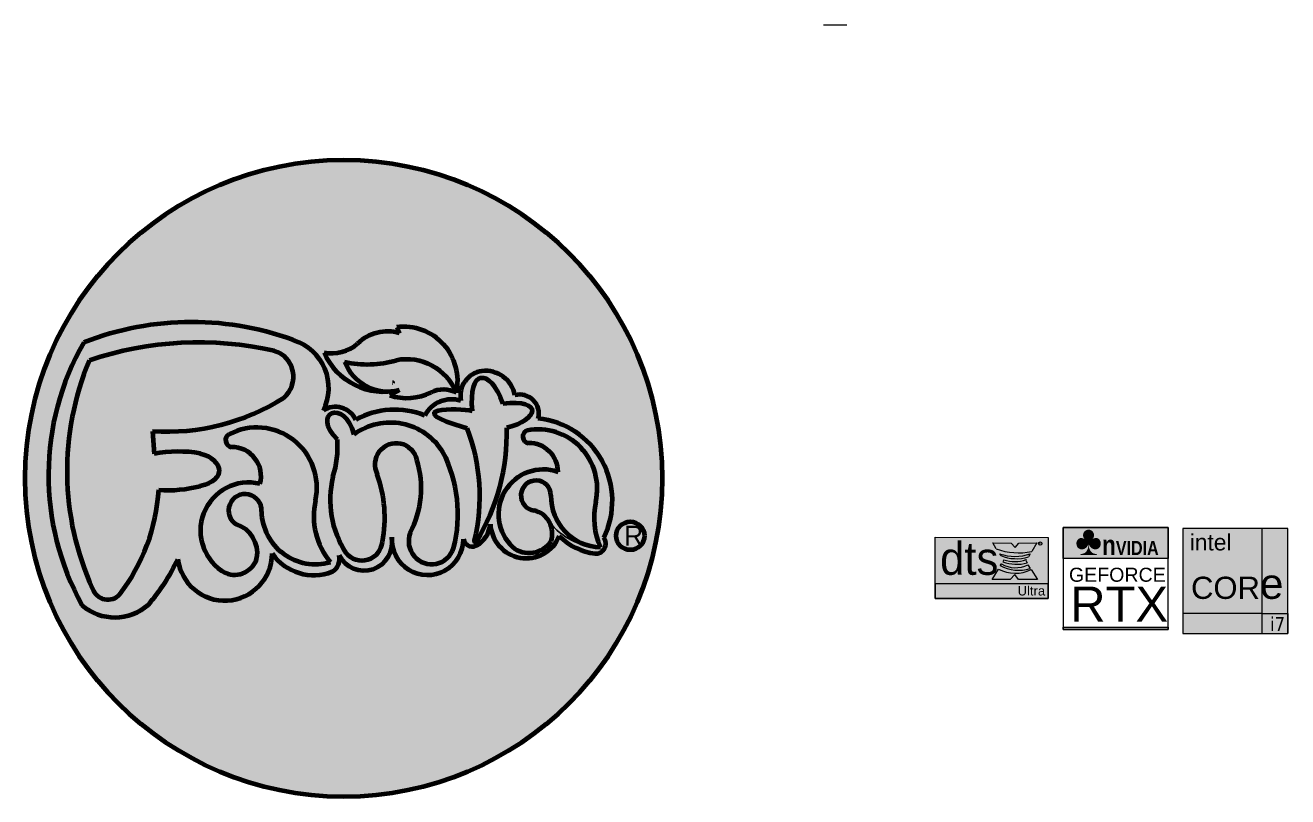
# Model space of a CAD drawing. Header units: millimetres. Extents: x -2117 to 13440, y -1591 to 7255.
# Drawn here: x 611 to 1692, y 522 to 1183 of the extents above; entities that cross this region are included whole.
import ezdxf

# ---------------------------------------------------------------- set-up
doc = ezdxf.new("R2010")
doc.units = ezdxf.units.MM
doc.header["$LTSCALE"] = 90
doc.header["$MEASUREMENT"] = 0
doc.styles.get("Standard").update_dxf_attribs({"font": 'arial.ttf'})

msp = doc.modelspace()

# ---------------------------------------------------------------- hatches: boundary and pattern name
at = {"linetype": 'ByBlock', "lineweight": 211, "true_color": 0xcf4d0c}
h = msp.add_hatch(color=32, dxfattribs=at)
h.paths.add_polyline_path([(611.1003021113141, 795.1026293805226, 1), (1156.565282883613, 795.1026293805226, 1)])
h.paths.add_polyline_path([(841.3294179185025, 913.2176795426594, -0.461663992875755), (866.4904390466174, 853.2720086785403, -0.4535848528283977), (894.1368658525428, 845.3317612594481, -0.2265492985688572), (953.2622879993968, 848.833929253134, -0.3672123950273776), (984.2773878046494, 861.4443060079795, -0.4315569056238587), (1002.274756491586, 886.9760963626561, -0.3975185808868874), (1030.580383777191, 866.1955343306118, -0.5772617491675675), (1050.537682461903, 846.4069406125418, -0.5219829849015362), (1106.627649376848, 744.325485310037, -0.6419574279028991), (1099.304493650996, 730.5847520991067, -0.1699002399115692), (1068.54263691723, 745.6266673983174, -0.8004946023970848), (1009.492062288159, 755.8563380944381, -0.2354767395698548), (998.4075113408178, 737.9710739856, -0.5412434035960837), (986.4064808338047, 743.0628243723125, -0.9250641325864696), (925.3444651291305, 738.3082844794545, -0.758491697718122), (879.972940393425, 729.3498886233374, -0.3372497706352491), (874.191822567357, 715.2091201407576, -0.3449178143636224), (822.4986236120504, 730.6548540814848, -0.938248184414765), (741.7801786084991, 725.9179579045908, -0.07231343389215923), (716.4421496215255, 686.8439735694408, -0.3749405769960255), (659.6715748567093, 686.4908233822532, -0.261422732091015), (661.1471592669479, 911.3931434840898, -0.1843020449855717)], flags=16)
edge = h.paths.add_edge_path(flags=0)
edge.add_arc((732.4298601564524, 1022.358979827152), 187.2578072831996, 266.1994995372773, 302.3554563921132, ccw=False)
edge.add_line((720.0179228389898, 835.5129731785239), (721.4811768857162, 816.1432969203299))
edge.add_arc((742.2776702767776, 698.9871720244554), 118.9876116996313, 80.9523037711104, 100.06577680110769, ccw=False)
edge.add_spline(control_points=[(760.9892596836153, 816.4943129132207), (781.010073368634, 811.0513227724464), (783.8475314733441, 793.5758820968003), (760.9306776360554, 788.3940426263048)], knot_values=[0, 0, 0, 0, 28.10033135132108, 28.10033135132108, 28.10033135132108, 28.10033135132108], degree=3, periodic=0)
edge.add_arc((732.922919989671, 899.8785460248481), 114.9488102870074, 266.2616135531125, 284.1023136582821, ccw=False)
edge.add_arc((561.7722248391174, 795.3408196778316), 163.9714059345988, 322.59880135960873, 356.44528941570803, ccw=False)
edge.add_arc((681.833919352561, 704.9970077216938), 13.76856882956192, 199.2249398530602, 317.78566114887553, ccw=False)
edge.add_arc((889.4653336850223, 801.3904961706623), 242.6207758051145, 157.0405323497709, 204.58150932812, ccw=False)
edge.add_arc((760.0726082133297, 616.6044658654248), 294.8172529391632, 77.4332573658657, 108.59449978811341, ccw=False)
edge.add_arc((817.4076760860062, 881.9547984392677), 23.4162688301739, -49.40553326253848, 73.09195407649412, ccw=False)
edge = h.paths.add_edge_path(flags=0)
edge.add_spline(control_points=[(878.5314441189093, 828.2438192290897), (855.5731835914203, 850.7324660929457), (884.2352803085023, 864.4438984119456), (892.64515062992, 832.7156005236338)], knot_values=[0, 0, 0, 0, 13.34091813923309, 13.34091813923309, 13.34091813923309, 13.34091813923309], degree=3, periodic=0)
edge.add_arc((923.7218386342984, 789.5727771748334), 53.17013958818761, 31.83517794795722, 125.76600367459929, ccw=False)
edge.add_arc((865.2335022031531, 764.5290251736841), 116.4642904770843, -14.492041432172186, 27.11939364840009, ccw=False)
edge.add_arc((959.1902184532274, 741.2432887968056), 19.69367446119787, 159.1028240899616, 342.6922998002201, ccw=False)
edge.add_arc((868.3023091316098, 786.5907575129364), 81.99629682803722, 332.1360627787771, 377.2381396873204)
edge.add_arc((928.8214850478381, 806.841536926627), 18.2486635953781, 12.81724927460487, 207.3290936276938)
edge.add_arc((808.6001602919766, 761.4395718783891), 110.4026808535745, -10.78620581855671, 19.59407137126999, ccw=False)
edge.add_arc((899.4925891413131, 742.364105137766), 17.63115717107319, 218.4353901347513, 354.839594112717, ccw=False)
edge.add_arc((954.876674466789, 776.5086305320448), 82.59744655003674, 166.1117586159012, 213.0983311402707, ccw=False)
edge.add_arc((786.6420967889314, 823.1092968158067), 92.03268698208078, 343.0864693190902, 363.1982038059289)
h.paths.add_polyline_path([(859.7027775255776, 776.0907071680779, 0.2329952529993299), (872.4186306509494, 723.3945284278924, -0.4927089975614742), (813.4598657615805, 766.7095315435522, 1.769283044308574), (792.1074962771543, 755.4056393831802, -0.3731273550070785), (809.5736335034265, 727.0188164751708, -0.451695142352159), (782.7326804272684, 714.0123096645534, -0.8798159094819611), (812.1418340904611, 790.3065495439262, 0.5023276679952158), (787.7892535334327, 821.8247832373963, -0.7319975798934445), (785.8408434943711, 832.873427636461, -0.6352944515395695)], flags=0)
edge = h.paths.add_edge_path(flags=0)
edge.add_spline(control_points=[(989.6325888048978, 837.9913043631907), (929.0513095956358, 855.8851447475329), (982.6416073299679, 855.0894987595868), (994.166090121058, 852.7147687797926)], knot_values=[0, 0, 0, 0, 14.95335465677298, 14.95335465677298, 14.95335465677298, 14.95335465677298], degree=3, periodic=0)
edge.add_spline(control_points=[(994.166090121058, 852.7147687797926), (990.6033356860189, 888.2399371439781), (1008.317276993088, 891.0066509851906), (1020.198090535641, 859.2112988293932)], knot_values=[0, 0, 0, 0, 51.32798995549471, 51.32798995549471, 51.32798995549471, 51.32798995549471], degree=3, periodic=0)
edge.add_spline(control_points=[(1020.198090535641, 859.2112988293932), (1055.348234131625, 863.3288189593111), (1050.571193430796, 845.0297761887739), (1023.572400834617, 838.3569822584609)], knot_values=[0, 0, 0, 0, 14.24202744656399, 14.24202744656399, 14.24202744656399, 14.24202744656399], degree=3, periodic=0)
edge.add_arc((844.2910531361695, 834.0070281746519), 179.3341120174935, -31.349718907623412, 1.3899110083183928, ccw=False)
edge.add_spline(control_points=[(997.4437641091044, 740.7065948704947), (996.6189981551161, 739.6848340685876), (995.5061098163296, 740.5498080406717), (995.8993456299395, 741.7910780442137)], knot_values=[0, 0, 0, 0, 1.887149223793901, 1.887149223793901, 1.887149223793901, 1.887149223793901], degree=3, periodic=0)
edge.add_arc((838.6263593750025, 779.8500979920001), 161.8124877904411, 346.3963242928711, 381.0579639326615)
h.paths.add_polyline_path([(1040.947899043039, 836.1555764813027, -0.5398306624773935), (1099.787037047924, 774.9431974159247, 0.1638824693630982), (1103.844528801771, 736.0066489653715, -0.4101511230340563), (1061.399340010894, 780.529899715299, 2.205750531571802), (1046.990625686795, 767.6136448672939, -0.4418412625336157), (1061.443705928687, 741.2378906726011, -0.4397441835139021), (1028.595561786091, 736.1772445726933, -0.8128278614802942), (1067.496031121101, 800.4821112436131, 0.4195132361806601), (1042.222923657071, 825.3028525599207, -0.8095694355620789)], flags=0)
at = {"linetype": 'ByBlock', "lineweight": 211, "true_color": 0xffffff}
h = msp.add_hatch(color=7, dxfattribs=at)
edge = h.paths.add_edge_path()
edge.add_arc((828.3062603146908, 872.4195723992494), 42.70868441606381, 333.2071350754549, 425.9871195070671)
edge.add_arc((753.568533673935, 676.0916879332431), 252.726583398167, 68.6234661925112, 111.4652541894165)
edge.add_arc((860.7254360006048, 797.5232362778407), 229.7789188672741, 150.3229983999174, 208.9251770222868)
edge.add_arc((687.7938790673053, 719.094973073778), 43.17528144583663, 229.2502922478986, 311.4625331675353)
edge.add_arc((594.671446640183, 793.4167520412079), 161.843432638775, 318.7659775658753, 335.3101980661465)
edge.add_arc((781.9277171591411, 730.7566010159832), 40.51081433058624, 187.0081112577454, 359.708897331467)
edge.add_arc((858.1479586524874, 755.8382007004882), 43.75676229980023, 215.3035993726007, 291.4245042478609)
edge.add_arc((867.7315940315519, 725.9734955892679), 12.6126237989651, 300.4906322560928, 390.4849122516327)
edge.add_arc((901.3441043009508, 740.0760524017992), 24.01281384532563, 198.7131202738813, 370.5571184461243)
edge.add_arc((955.6294998825297, 742.9620121576961), 30.71636614020723, 177.1755796202821, 364.0955736927525)
edge.add_arc((994.009288442333, 744.3322727696531), 7.78553875252924, 173.9281892800968, 297.4461921998725)
edge.add_arc((985.9537073165267, 757.925293657632), 23.57809022806198, 299.5939911730325, 363.884313318715)
edge.add_arc((1040.10433247393, 757.2619135160656), 30.71001352155714, 175.7785530184394, 337.5260315258614)
edge.add_arc((1105.3574961625, 781.9596095201421), 51.84068721621525, 224.6573378643152, 263.2272976252372)
edge.add_arc((1099.759590317989, 739.0276399438487), 8.562507839673556, 266.5470402684886, 397.3419827604)
edge.add_arc((1042.952067091972, 775.7177529449978), 70.98509487187751, 333.6595738653494, 443.9147450449254)
edge.add_arc((1034.78419129192, 850.4342192884503), 16.22758300240265, 345.2508035861434, 465.2355875319323)
edge.add_arc((1005.363195061679, 861.4932938744014), 25.57335181548303, 10.35828442519053, 97.07324518855809)
edge.add_arc((1005.251364047458, 865.6220103908882), 21.46596531376557, 98.13408368149653, 191.5058690732674)
edge.add_arc((976.1367576135334, 836.7670923246067), 25.86746541749281, 71.7983620207036, 152.4538056010513)
edge.add_arc((927.3052949394013, 785.081828623475), 68.7145799918887, 67.86013963507583, 118.919524926347)
edge.add_arc((876.7770466558667, 837.0950725868145), 19.11548753739575, 25.17891519255598, 122.772212157493)
edge = h.paths.add_edge_path(flags=16)
edge.add_spline(control_points=[(760.9286446992055, 816.3902374377485), (780.9494583842243, 810.9472472969742), (783.7869164889344, 793.4718066213281), (760.8700626516456, 788.2899671508326)], knot_values=[0, 0, 0, 0, 28.10033135132108, 28.10033135132108, 28.10033135132108, 28.10033135132108], degree=3, periodic=0)
edge.add_arc((732.8623050052614, 899.7744705493762), 114.9488102870077, 266.2616135531124, 284.10231365828236, ccw=False)
edge.add_arc((561.7116098547076, 795.2367442023593), 163.9714059345987, 323.4798691790603, 356.44528941570803, ccw=False)
edge.add_arc((681.7733043681516, 704.8929322462218), 13.76856882956191, 199.2249398530809, 328.2930093897963, ccw=False)
edge.add_arc((889.4047187006119, 801.2864206951919), 242.6207758051146, 157.0405323497714, 204.5815093281215, ccw=False)
edge.add_arc((760.0119932289196, 616.5003903899492), 294.8172529391666, 78.18147354992158, 108.59449978811341, ccw=False)
edge.add_arc((817.3470611015965, 881.8507229637954), 23.41626883017392, -68.22670502609662, 82.52277683929259, ccw=False)
edge.add_arc((732.3692451720428, 1022.25490435168), 187.2578072831996, 266.19949953727723, 300.012305319254, ccw=False)
edge.add_line((719.95730785458, 835.4088977030517), (721.4205619013064, 816.0392214448577))
edge.add_arc((742.2170552923678, 698.8830965489833), 118.9876116996311, 77.42847574531118, 100.06577680110769, ccw=False)
edge = h.paths.add_edge_path(flags=16)
edge.add_spline(control_points=[(878.4708291344996, 828.1397437536175), (855.5125686070105, 850.6283906174735), (884.1746653240925, 864.3398229364734), (892.5845356455102, 832.6115250481616)], knot_values=[0, 0, 0, 0, 13.34091813923309, 13.34091813923309, 13.34091813923309, 13.34091813923309], degree=3, periodic=0)
edge.add_arc((923.6612236498888, 789.4687016993616), 53.1701395881874, 31.835177947956822, 125.76600367459989, ccw=False)
edge.add_arc((865.1728872187433, 764.4249496982119), 116.4642904770843, -13.346799338326775, 27.11939364840009, ccw=False)
edge.add_arc((959.1296034688185, 741.1392133213359), 19.69367446119793, 147.8644345292276, 349.4688594292861, ccw=False)
edge.add_arc((868.2416941472001, 786.4866820374642), 81.99629682803729, 334.8311958404243, 379.7641530159788)
edge.add_arc((928.7608700634281, 806.7374614511556), 18.24866359537814, 24.18504342869571, 194.0493122028346)
edge.add_arc((808.539545307567, 761.3354964029168), 110.4026808535745, -10.78620581855688, 21.78433445925691, ccw=False)
edge.add_arc((899.4319741569035, 742.2600296622942), 17.63115717107314, 204.8726292547958, 354.8395941127144, ccw=False)
edge.add_arc((954.8160594823793, 776.4045550565728), 82.5974465500368, 162.9229755077624, 210.2096882492729, ccw=False)
edge.add_arc((786.5814818045217, 823.0052213403345), 92.03268698208072, 345.9482648045743, 363.1982038059293)
edge = h.paths.add_edge_path(flags=16)
edge.add_arc((919.4727154977215, 762.5417561742182), 61.3225875578641, 167.570371962964, 219.7977138665011)
edge.add_arc((859.5211949177274, 767.6011880691551), 46.1326913752339, 179.2197579497539, 286.15630337783875, ccw=False)
edge.add_arc((799.3169830704919, 767.3613341226906), 14.10253932439164, 3.528983789998393, 236.8076353506939)
edge.add_arc((784.1204496586771, 730.9581732464885), 25.7124852486389, -9.047637054121822, 73.09674350897973, ccw=False)
edge.add_arc((790.3625663048848, 732.2361850698821), 19.87605561971165, 225.5701576963702, 344.4706839606291, ccw=False)
edge.add_arc((802.2744558473495, 750.1673930951868), 41.21868889409608, 76.23617215579219, 231.2034885809699, ccw=False)
edge.add_arc((788.176956220872, 796.8999664456172), 24.82478979218, 344.348199410398, 447.7352480704996)
edge.add_arc((788.505994890189, 827.5539148903174), 5.884775975675582, 116.9384030432251, 276.3607630219542, ccw=False)
edge.add_arc((809.384592047534, 787.042987565701), 51.45936646632066, -12.687434437139984, 117.2283220850467, ccw=False)
edge = h.paths.add_edge_path(flags=16)
edge.add_spline(control_points=[(989.571973820488, 837.8872288877185), (928.990694611226, 855.7810692720607), (982.5809923455581, 854.9854232841146), (994.1054751366482, 852.6106933043204)], knot_values=[0, 0, 0, 0, 14.95335465677298, 14.95335465677298, 14.95335465677298, 14.95335465677298], degree=3, periodic=0)
edge.add_spline(control_points=[(994.1054751366482, 852.6106933043204), (990.5427207016091, 888.1358616685059), (1008.256662008678, 890.9025755097184), (1020.137475551232, 859.107223353921)], knot_values=[0, 0, 0, 0, 51.32798995549471, 51.32798995549471, 51.32798995549471, 51.32798995549471], degree=3, periodic=0)
edge.add_spline(control_points=[(1020.137475551232, 859.107223353921), (1055.287619147215, 863.2247434838389), (1050.510578446387, 844.9257007133017), (1023.511785850207, 838.2529067829887)], knot_values=[0, 0, 0, 0, 14.24202744656399, 14.24202744656399, 14.24202744656399, 14.24202744656399], degree=3, periodic=0)
edge.add_arc((853.1301487641442, 832.7687223758961), 170.4698757397855, -32.8419438062827, 1.8435799645546922, ccw=False)
edge.add_arc((828.7545627272755, 777.6892125468892), 171.7149990015263, 347.4301445149314, 380.52214332029)
edge = h.paths.add_edge_path(flags=16)
edge.add_arc((1042.61062634451, 800.3780357681405), 24.82478979218104, 1.049559902366448e-12, 88.70479824934056)
edge.add_arc((1042.679675586454, 830.7608192157057), 5.586052380113028, 90.4664978408428, 275.053789902824, ccw=False)
edge.add_arc((1050.219978886299, 786.1372175924269), 50.77927610177192, -12.855573161636585, 98.59142714452679, ccw=False)
edge.add_arc((1158.644255840878, 761.4526463408797), 60.41944112613923, 167.1993784071041, 204.9075787796509)
edge.add_arc((1104.564094890812, 792.6553229415329), 56.65324384899309, 218.2022263433954, 269.27225334759913, ccw=False)
edge.add_arc((1042.20686729288, 747.8445035193424), 20.33969749054546, -18.954289779409976, 28.721349560564818, ccw=False)
edge.add_arc((1042.631309320478, 753.5453064771094), 22.48063055009026, 210.5531050857853, 326.8065505801379, ccw=False)
edge.add_arc((1054.696116568459, 764.165901533611), 38.387607626795, 70.61830996534331, 215.0548604421054, ccw=False)
h = msp.add_hatch(color=7, dxfattribs=at)
h.set_gradient(color1=(88, 186, 72), color2=(19, 155, 72))
h.paths.add_polyline_path([(980.3981767866167, 868.3559822544697, 0.5186287805470081), (929.2738548428568, 924.5489649061213), (931.7014700553403, 919.4151749811964, 0.2581820323026624), (897.0207930148122, 911.6733346341049, -0.2498463237660126), (867.0302337351861, 902.9137561123642, 0.3433535191036909), (927.5697717503195, 870.0056765536881, -0.3497145239042319), (884.6109216116507, 894.881718947872, 0.1105567548320714), (923.8887341190339, 894.8867754697138, -0.3899853241362159)])
at = {"linetype": 'ByBlock', "lineweight": 211}
h = msp.add_hatch(color=164, dxfattribs=at)
edge = h.paths.add_edge_path(flags=17)
edge.add_arc((732.4298601564524, 1022.358979827152), 187.2578072831996, 266.1994995372655, 302.3554563920955)
edge.add_arc((817.4076760860062, 881.9547984392677), 23.41626883017391, 310.5944667374347, 433.0919540764799)
edge.add_arc((760.0726082133297, 616.6044658654248), 294.8172529391632, 77.43325736585746, 108.5944997881081)
edge.add_arc((889.4653336850224, 801.3904961706623), 242.6207758051146, 157.0405323497714, 204.5815093281242)
edge.add_arc((681.8339193525617, 704.9970077216944), 13.76856882956194, 199.2249398531047, 317.785661148967)
edge.add_arc((561.7722248391174, 795.3408196778316), 163.9714059345987, 322.5988013596113, 356.4452894157084)
edge.add_arc((732.9229199896708, 899.8785460248482), 114.9488102870075, 266.2616135531204, 284.1023136582743)
edge.add_spline(control_points=[(760.9306776360554, 788.3940426263048), (783.8475314733441, 793.5758820968003), (781.010073368634, 811.0513227724464), (760.9892596836153, 816.4943129132207)], knot_values=[0, 0, 0, 0, 28.10033135132108, 28.10033135132108, 28.10033135132108, 28.10033135132108], degree=3, periodic=0)
edge.add_arc((742.2776702767778, 698.9871720244555), 118.9876116996311, 80.95230377110668, 100.0657768010965)
edge.add_line((721.4811768857162, 816.1432969203299), (720.0179228389898, 835.5129731785239))
edge = h.paths.add_edge_path(flags=17)
edge.add_spline(control_points=[(760.9892596836153, 816.4943129132207), (781.010073368634, 811.0513227724464), (783.8475314733441, 793.5758820968003), (760.9306776360554, 788.3940426263048)], knot_values=[0, 0, 0, 0, 28.10033135132108, 28.10033135132108, 28.10033135132108, 28.10033135132108], degree=3, periodic=0)
edge = h.paths.add_edge_path(flags=17)
edge.add_arc((732.9229199896708, 899.8785460248482), 114.9488102870075, 266.2616135531204, 284.1023136582743)
edge = h.paths.add_edge_path(flags=0)
edge.add_arc((561.7722248391174, 795.3408196778316), 163.9714059345987, 322.5988013596113, 356.4452894157084)
edge = h.paths.add_edge_path(flags=0)
edge.add_arc((681.8339193525617, 704.9970077216944), 13.76856882956194, 199.2249398531047, 317.785661148967)
edge = h.paths.add_edge_path(flags=0)
edge.add_arc((889.4653336850224, 801.3904961706623), 242.6207758051146, 157.0405323497714, 204.5815093281242)
edge = h.paths.add_edge_path(flags=0)
edge.add_arc((760.0726082133297, 616.6044658654248), 294.8172529391632, 77.43325736585746, 108.5944997881081)
edge = h.paths.add_edge_path(flags=0)
edge.add_arc((817.4076760860062, 881.9547984392677), 23.41626883017391, 310.5944667374347, 433.0919540764799)
edge = h.paths.add_edge_path(flags=0)
edge.add_arc((732.4298601564524, 1022.358979827152), 187.2578072831996, 266.1994995372655, 302.3554563920955)
edge = h.paths.add_edge_path(flags=17)
edge.add_arc((742.2776702767778, 698.9871720244555), 118.9876116996311, 80.95230377110668, 100.0657768010965)
edge = h.paths.add_edge_path(flags=16)
edge.add_line((720.0179228389898, 835.5129731785239), (721.4811768857162, 816.1432969203299))
edge = h.paths.add_edge_path(flags=17)
edge.add_line((720.0179228389898, 835.5129731785239), (721.4811768857162, 816.1432969203299))
edge.add_arc((742.2776702767778, 698.9871720244555), 118.9876116996311, 80.95230377110659, 100.06577680109649, ccw=False)
edge.add_spline(control_points=[(760.9892596836153, 816.4943129132207), (781.010073368634, 811.0513227724464), (783.8475314733441, 793.5758820968003), (760.9306776360554, 788.3940426263048)], knot_values=[0, 0, 0, 0, 28.10033135132108, 28.10033135132108, 28.10033135132108, 28.10033135132108], degree=3, periodic=0)
edge.add_arc((732.9229199896708, 899.8785460248482), 114.9488102870075, 266.2616135531204, 284.1023136582743, ccw=False)
edge.add_arc((561.7722248391174, 795.3408196778316), 163.9714059345987, 322.59880135961134, 356.4452894157084, ccw=False)
edge.add_arc((681.8339193525617, 704.9970077216944), 13.76856882956194, 199.2249398531047, 317.785661148967, ccw=False)
edge.add_arc((889.4653336850224, 801.3904961706623), 242.6207758051146, 157.0405323497714, 204.5815093281242, ccw=False)
edge.add_arc((760.0726082133297, 616.6044658654248), 294.8172529391632, 77.43325736585751, 108.5944997881081, ccw=False)
edge.add_arc((817.4076760860062, 881.9547984392677), 23.41626883017391, -49.405533262565314, 73.09195407647991, ccw=False)
edge.add_arc((732.4298601564524, 1022.358979827152), 187.2578072831996, 266.1994995372655, 302.3554563920955, ccw=False)
h.paths.add_polyline_path([(720.0179228389898, 835.5129731785239), (721.4811768857162, 816.1432969203299)], flags=17)
edge = h.paths.add_edge_path()
edge.add_line((720.0179228389898, 835.5129731785239), (721.4811768857162, 816.1432969203299))
edge.add_line((720.0179228389898, 835.5129731785239), (721.4811768857162, 816.1432969203299))
edge.add_line((720.0179228389898, 835.5129731785239), (721.4811768857162, 816.1432969203299))
edge.add_arc((809.4452070319439, 787.1470630411732), 51.45936646632065, 347.5929181743814, 477.3032432542282)
edge.add_arc((788.5666098745987, 827.6579903657896), 5.884775975675658, 117.5935518627217, 262.4092614607391)
edge.add_arc((788.2375712052817, 797.0040419210893), 24.82478979218003, 344.3481994103939, 451.0347764122608)
edge.add_arc((802.3350708317594, 750.271468570659), 41.21868889409614, 76.23617215578612, 241.603501564829)
h = msp.add_hatch(color=164, dxfattribs=at)
edge = h.paths.add_edge_path()
edge.add_line((721.4811768857162, 816.1432969203299), (720.0179228389898, 835.5129731785239))
edge.add_arc((732.4298601564524, 1022.358979827152), 187.2578072831996, 266.1994995372773, 302.3554563921132)
edge.add_arc((817.4076760860058, 881.9547984392674), 23.41626883017391, 310.5944667374625, 433.0919540765066)
edge.add_arc((760.0726082133295, 616.6044658654248), 294.8172529391632, 77.43325736586674, 108.5944997881133)
edge.add_arc((889.4653336850224, 801.3904961706623), 242.6207758051146, 157.0405323497709, 205.2249358355745)
edge.add_arc((681.8339193525616, 704.9970077216946), 13.76856882956192, 210.5815053105992, 317.7856611488816)
edge.add_arc((561.7722248391174, 795.3408196778315), 163.9714059345987, 322.5988013596096, 356.4452894157081)
edge.add_arc((732.922919989671, 899.8785460248482), 114.9488102870075, 266.2616135531125, 284.1023136582826)
edge.add_spline(control_points=[(760.9306776360554, 788.3940426263048), (783.8475314733441, 793.5758820968003), (781.010073368634, 811.0513227724464), (760.9892596836153, 816.4943129132207)], knot_values=[0, 0, 0, 0, 28.10033135132108, 28.10033135132108, 28.10033135132108, 28.10033135132108], degree=3, periodic=0)
edge.add_arc((742.2776702767778, 698.9871720244554), 118.9876116996313, 80.9523037711105, 100.0657768011078)
h = msp.add_hatch(color=164, dxfattribs=at)
edge = h.paths.add_edge_path()
edge.add_arc((809.4452070319439, 787.1470630411732), 51.45936646632065, 347.5929181743814, 477.3032432542282)
edge.add_arc((788.5666098745987, 827.6579903657896), 5.884775975675658, 117.5935518627217, 262.4092614607391)
edge.add_arc((788.2375712052817, 797.0040419210893), 24.82478979218003, -15.651800589606182, 91.03477641226078, ccw=False)
edge.add_arc((802.3350708317594, 750.271468570659), 41.21868889409614, 76.23617215578612, 241.603501564829)
edge.add_arc((790.423181289294, 732.3402605453546), 19.87605561971163, 247.2368324493686, 344.4706839606208)
edge.add_arc((784.4690131311363, 731.1389706802382), 25.44047237592775, 350.6797415650082, 432.5274247997224)
edge.add_arc((799.380976752115, 767.4850882853867), 14.10023418247571, -3.1530373050451885, 238.9463073555345, ccw=False)
edge.add_arc((859.5818099021371, 767.7052635446273), 46.13269137523385, 181.2367731035354, 286.1563033778382)
edge.add_arc((919.5333304821306, 762.6458316496901), 61.32258755786341, 167.3351117742944, 219.7977138665117, ccw=False)
edge = h.paths.add_edge_path()
edge.add_arc((786.6420967889317, 823.1092968158066), 92.03268698208055, 343.0864693190935, 363.1982038059261)
edge.add_spline(control_points=[(878.5314441189093, 828.2438192290897), (855.5731835914203, 850.7324660929457), (884.2352803085023, 864.4438984119456), (892.64515062992, 832.7156005236338)], knot_values=[0, 0, 0, 0, 13.34091813923309, 13.34091813923309, 13.34091813923309, 13.34091813923309], degree=3, periodic=0)
edge.add_arc((923.7218386342984, 789.5727771748334), 53.1701395881876, 31.835177947955117, 125.76600367458951, ccw=False)
edge.add_arc((865.233502203153, 764.529025173684), 116.4642904770844, -14.492041432077315, 27.11939364841129, ccw=False)
edge.add_arc((959.1902184532282, 741.243288796808), 19.69367446119788, 159.1028240899855, 342.69229980074, ccw=False)
edge.add_arc((868.30230913161, 786.5907575129363), 81.99629682803712, 332.1360627787863, 377.2381396873185)
edge.add_arc((928.821485047838, 806.8415369266274), 18.24866359537811, 12.81724927459297, 207.3290936277027)
edge.add_arc((808.6001602919769, 761.439571878389), 110.4026808535744, -10.786205818524707, 19.594071371266523, ccw=False)
edge.add_arc((899.4925891413131, 742.364105137766), 17.63115717107322, 218.4353901347485, 354.839594112922, ccw=False)
edge.add_arc((954.8766744667892, 776.5086305320449), 82.5974465500368, 166.1117586159049, 213.0983311402748, ccw=False)
edge = h.paths.add_edge_path()
edge.add_arc((838.6263593750027, 779.8500979920002), 161.8124877904408, 346.3963242928684, 381.0579639326685)
edge.add_spline(control_points=[(989.6325888048978, 837.9913043631907), (929.0513095956358, 855.8851447475329), (982.6416073299679, 855.0894987595868), (994.166090121058, 852.7147687797926)], knot_values=[0, 0, 0, 0, 14.95335465677298, 14.95335465677298, 14.95335465677298, 14.95335465677298], degree=3, periodic=0)
edge.add_spline(control_points=[(994.166090121058, 852.7147687797926), (990.6033356860189, 888.2399371439781), (1008.317276993088, 891.0066509851906), (1020.198090535641, 859.2112988293932)], knot_values=[0, 0, 0, 0, 51.32798995549471, 51.32798995549471, 51.32798995549471, 51.32798995549471], degree=3, periodic=0)
edge.add_spline(control_points=[(1020.198090535641, 859.2112988293932), (1055.348234131625, 863.3288189593111), (1050.571193430796, 845.0297761887739), (1023.572400834617, 838.3569822584609)], knot_values=[0, 0, 0, 0, 14.24202744656399, 14.24202744656399, 14.24202744656399, 14.24202744656399], degree=3, periodic=0)
edge.add_arc((844.2910531361695, 834.0070281746519), 179.3341120174933, -31.34971890762182, 1.3899110083157211, ccw=False)
edge.add_spline(control_points=[(997.4437641091044, 740.7065948704947), (996.6189981551161, 739.6848340685876), (995.5061098163296, 740.5498080406717), (995.8993456299395, 741.7910780442137)], knot_values=[0, 0, 0, 0, 1.887149223793901, 1.887149223793901, 1.887149223793901, 1.887149223793901], degree=3, periodic=0)
edge = h.paths.add_edge_path()
edge.add_arc((1105.194939721616, 779.7877154423809), 43.80188799032245, 179.0291272027425, 268.2332928535083)
edge.add_arc((1159.617590004461, 761.4983218974135), 61.32258755787485, 167.3351117742944, 204.5632763779305, ccw=False)
edge.add_arc((1050.280593870709, 786.241293067899), 50.77927610177197, 347.1444268381624, 460.5905624225798)
edge.add_arc((1042.740290570862, 830.8648946911778), 5.586052380112976, 108.7154917263936, 264.6857847587203)
edge.add_arc((1042.67124132892, 800.4821112436127), 24.82478979218104, 0, 91.03477641226078, ccw=False)
edge.add_arc((1054.756731552869, 764.2699770090833), 38.38760762679504, 70.61830996535255, 227.0389992388503)
edge.add_arc((1042.698941462855, 753.7709482229354), 22.54869677918271, 231.2838080112025, 326.2326620312988)
edge.add_arc((1042.206867292893, 747.8445035193461), 20.33969749053251, 341.0457102205926, 436.3969889005535)
edge.add_arc((1048.536403548731, 780.384194396237), 12.86376167649421, 0.6489919950640228, 263.098357032654, ccw=False)
at = {"linetype": 'ByBlock', "lineweight": 211, "true_color": 0x0e4925}
msp.add_hatch(color=118, dxfattribs=at).paths.add_polyline_path([(931.7718841818611, 870.8654915958227), (923.3801292503443, 866.2315924449798, 0.1993236878040168), (958.676439335959, 868.7093232139175, -0.2325121285982802), (980.3981767866253, 868.3559822544487, 0.358184337017492), (928.8722048039756, 896.1536867408583, -0.1250559906035754), (884.6109216116507, 894.881718947872, 0.3497145239042265), (927.5697717503188, 870.005676553688, 0.01912582498579149)])
at = {"ltscale": 88}
h = msp.add_hatch(color=7, dxfattribs=at)
h.dxf.hatch_style = 1
h.paths.add_polyline_path([(1061.399340010894, 780.5298997152939, 2.205750531572514), (1046.990625686796, 767.6136448672937, -0.2110777719438676), (1060.044114074574, 757.6187513807295, 0.2239245580478529), (1102.897468433412, 736.0461217677486, -0.4038447752848316)])
at = {"linetype": 'ByBlock', "lineweight": 0, "true_color": 0x139b48}
h = msp.add_hatch(color=114, dxfattribs=at)
h.paths.add_polyline_path([(1590.13725750216, 726.3199870041171), (1590.13725750216, 752.898999810337), (1500.13725750216, 752.898999810337), (1500.13725750216, 726.3199870041171)])
h.paths.add_polyline_path([(1500.13725750216, 665.685873896585), (1590.13725750216, 665.685873896585), (1590.137257501745, 667.5372918059004), (1500.137257501745, 667.5372918059004)])
at = {"linetype": 'ByBlock', "lineweight": 0}
h = msp.add_hatch(color=150, dxfattribs=at)
h.paths.add_polyline_path([(1602.466418198364, 679.2043256216984), (1602.466418198364, 662.1189318442057), (1670.450693805164, 662.1189318442057), (1670.450693805164, 679.2043256216984)])
h.paths.add_polyline_path([(1670.450693805164, 679.2043256216984), (1692.466418198364, 679.3927795929585), (1692.466418198364, 752.1189318442057), (1670.450693805164, 752.1189318442057)])
h = msp.add_hatch(color=5, dxfattribs=at)
h.paths.add_polyline_path([(1602.466418198364, 679.2043256216984), (1670.450693805164, 679.2043256216984), (1670.450693805164, 752.1189318442057), (1602.466418198364, 752.1189318442057)])
h.paths.add_polyline_path([(1692.466418198364, 679.3927795929585), (1670.450693805164, 679.2043256216984), (1670.450693805164, 662.1189318442057), (1692.466418198364, 662.1189318442057)])
at = {"linetype": 'ByBlock', "lineweight": 0, "true_color": 0x2b2b2b}
msp.add_hatch(color=250, dxfattribs=at).paths.add_polyline_path([(1390.344522976617, 744.7866036301446), (1390.347553622586, 692.3025978302251), (1390.346817994529, 704.6472751579615), (1487.339255673698, 704.7874382780268), (1487.339521243587, 744.4659615104591)])
at = {"linetype": 'ByBlock', "lineweight": 0, "true_color": 0xcd6928}
h = msp.add_hatch(color=32, dxfattribs=at)
h.set_gradient(color1=(254, 204, 102), color2=(166, 86, 33))
edge = h.paths.add_edge_path()
edge.add_line((1473.18803831378, 732.3369674949954), (1477.518165672182, 739.7143978110323))
edge.add_line((1477.518165672182, 739.7143978110323), (1462.266509104615, 739.6871930619036))
edge.add_line((1462.266509104615, 739.6871930619036), (1459.029759989104, 735.7811706166883))
edge.add_line((1459.029759989104, 735.7811706166883), (1455.686521409471, 739.687197665346))
edge.add_line((1455.686521409471, 739.687197665346), (1439.758517615008, 739.7026033629206))
edge.add_line((1439.758517615008, 739.7026033629206), (1442.844005182434, 734.6241298515877))
edge.add_arc((1462.193191618474, 788.8995181996017), 57.62125298936486, 250.3788391382677, 281.0001958057797)
edge = h.paths.add_edge_path()
edge.add_line((1470.391777127179, 727.7899571990463), (1471.970280398181, 730.4793233357893))
edge.add_arc((1458.791084834358, 768.1287622678881), 39.88949044060752, 250.7511072706051, 289.2926111625223, ccw=False)
edge.add_line((1445.640620778364, 730.4692781672884), (1446.588411515179, 728.9096740237919))
edge.add_arc((1460.057817902683, 761.6770790448095), 35.42778203956806, 247.6543415964127, 286.9592108240903)
edge = h.paths.add_edge_path()
edge.add_line((1469.405952273373, 722.7000945246839), (1468.142666665761, 724.6168272972263))
edge.add_line((1468.142666665761, 724.6168272972263), (1468.379069583869, 725.484090087152))
edge.add_arc((1458.458659453128, 754.4806231089608), 30.64658976863405, 252.73018405631592, 288.88704889981767, ccw=False)
edge.add_line((1449.360549523994, 725.2156635128104), (1448.348474369071, 723.605416341811))
edge.add_arc((1460.286043156, 755.9216587729447), 34.45061789591686, 249.7258499174215, 285.3505599424879)
edge = h.paths.add_edge_path()
edge.add_line((1447.17348225254, 721.8335343821386), (1446.119574933205, 720.4085777229984))
edge.add_arc((1461.882981061978, 748.5394068195178), 32.24637217483911, 240.7354509776905, 287.9730669997758)
edge.add_line((1471.833240820633, 717.866603733175), (1469.94446566131, 721.1081499918878))
edge.add_arc((1459.213746465573, 742.0252049929261), 23.50896689295855, 239.19243681634651, 297.1584090577528, ccw=False)
edge = h.paths.add_edge_path()
edge.add_line((1444.735114563245, 717.4070736953972), (1439.263809261551, 708.4210514845306))
edge.add_line((1439.263809261551, 708.4210514845306), (1454.788954087919, 708.4262499401136))
edge.add_line((1454.788954087919, 708.4262499401136), (1458.695495225003, 712.636757399581))
edge.add_line((1458.695495225003, 712.636757399581), (1461.910379025686, 708.4262502850861))
edge.add_line((1461.910379025686, 708.4262502850861), (1478.048336498157, 708.4211577726562))
edge.add_line((1478.048336498157, 708.4211577726562), (1472.801219208112, 716.8885761707813))
edge.add_arc((1459.274954667898, 744.5800849791594), 30.81849270318627, 241.849482758774, 296.0337759816909, ccw=False)
at = {"linetype": 'ByBlock', "lineweight": 0}
msp.add_hatch(color=7, dxfattribs=at).paths.add_polyline_path([(1487.339346669598, 692.3002830833013), (1487.339081099709, 704.7872773944157), (1390.346817994529, 704.6472751579615), (1390.347553622586, 692.3025978302251)])

# ---------------------------------------------------------------- linework, layer by layer
at = {"color": 3, "linetype": 'ByBlock', "lineweight": 0}
msp.add_line((1314.769036853439, 1183.146879918841), (1294.769036853439, 1183.146879918841), dxfattribs=at)
at = {"color": 114, "linetype": 'ByBlock', "lineweight": 211, "true_color": 0x139b48}
msp.add_line((929.2738548428567, 924.5489649061215), (931.7014700553403, 919.4151749811965), dxfattribs=at)
at = {"color": 128, "linetype": 'ByBlock', "lineweight": 211, "true_color": 0x115f30}
msp.add_line((923.3801292503438, 866.2315924449795), (931.7718841818603, 870.8654915958223), dxfattribs=at)
at = {"color": 7, "linetype": 'ByBlock', "lineweight": 211, "true_color": 0xffffff}
msp.add_line((720.0179228389898, 835.5129731785239), (721.4811768857162, 816.1432969203299), dxfattribs=at)
at = {"color": 5, "linetype": 'ByBlock', "lineweight": 0}
for q in [(1670.450693805164, 752.1189318442057), (1602.466418198364, 679.2043256216984)]:
    msp.add_line((1670.450693805164, 679.2043256216984), q, dxfattribs=at)
at = {"color": 32, "linetype": 'ByBlock', "lineweight": 0, "true_color": 0xcd6928}
for p, q in [((1442.844005182434, 734.6241298515877), (1439.758517615008, 739.7026033629206)), ((1439.758517615008, 739.7026033629206), (1455.691280924544, 739.6871930619036)), ((1455.68652534964, 739.6871930619036), (1459.029759989104, 735.7811706166883)), ((1459.029759989104, 735.7811706166883), (1462.266509104615, 739.6871930619036)), ((1462.266509104615, 739.6871930619036), (1477.518165672182, 739.7143978110323)), ((1477.518165672182, 739.7143978110323), (1473.18803831378, 732.3369674949943)), ((1445.640620778364, 730.4692781672882), (1446.588411515178, 728.9096740237919)), ((1449.360549523994, 725.2156635128104), (1448.348474369071, 723.605416341811)), ((1468.379069583868, 725.4840900871516), (1468.142666665761, 724.6168272972263)), ((1468.142666665761, 724.6168272972263), (1469.405952273373, 722.7000945246841)), ((1471.970280398181, 730.4793233357896), (1470.391777127179, 727.7899571990476)), ((1439.263809261551, 708.4210514845306), (1444.735114563245, 717.407073695397)), ((1447.173482252539, 721.8335343821389), (1446.119574933205, 720.4085777229984)), ((1446.220812183266, 720.5454575899307), (1447.17348225254, 721.8335343821386)), ((1469.944465661312, 721.1081499918855), (1471.833240820633, 717.8666037331748)), ((1472.801219208112, 716.8885761707809), (1478.048336498157, 708.4211577726562)), ((1454.788954087919, 708.4262499401136), (1439.263809261551, 708.4210514845306)), ((1458.695495225003, 712.636757399581), (1454.788954087919, 708.4262499401136)), ((1461.910379289086, 708.4262499401136), (1458.695495225003, 712.636757399581)), ((1478.048336498157, 708.4211577726562), (1461.911472229065, 708.4262499401136))]:
    msp.add_line(p, q, dxfattribs=at)
at = {"color": 18, "linetype": 'ByBlock', "lineweight": 0, "true_color": 0x000000}
msp.add_lwpolyline([(1500.13725750216, 665.685873896585), (1590.13725750216, 665.685873896585), (1590.13725750216, 752.898999810337), (1500.13725750216, 752.898999810337)], close=True, dxfattribs=at)
at = {"color": 7, "linetype": 'ByBlock', "lineweight": 0}
for points in [[(1500.13725750216, 752.898999810337), (1590.13725750216, 752.898999810337), (1590.13725750216, 726.3199870041171), (1500.13725750216, 726.3199870041171)], [(1390.343291135339, 744.7866074747417), (1487.339521243329, 744.4659230002235), (1487.339172104842, 692.301501643451), (1390.347902761073, 692.301501643451)], [(1390.347553622586, 692.3025978302251), (1487.339346669598, 692.3002830833013), (1487.339081099709, 704.7872773944157), (1390.346817994529, 704.6472751579615)], [(1500.137257501745, 667.5372918059004), (1590.137257501745, 667.5372918059004), (1590.13725750216, 665.685873896585), (1500.13725750216, 665.685873896585)]]:
    msp.add_lwpolyline(points, close=True, dxfattribs=at)
at = {"color": 5, "linetype": 'ByBlock', "lineweight": 0}
msp.add_lwpolyline([(1602.466418198364, 662.1189318442057), (1692.466418198364, 662.1189318442057), (1692.466418198364, 752.1189318442057), (1602.466418198364, 752.1189318442057)], close=True, dxfattribs=at)
at = {"color": 8, "linetype": 'ByBlock', "lineweight": 0}
msp.add_lwpolyline([(1670.450693805164, 679.2043256216984), (1692.466418198364, 679.3927795929585), (1692.466418198364, 662.1189318442057), (1670.450693805164, 661.9304778729456)], close=True, dxfattribs=at)
at = {"color": 30, "linetype": 'ByBlock', "lineweight": 211, "true_color": 0xf26721}
msp.add_circle((883.8327924974637, 795.1026293805226), 272.7324903861496, dxfattribs=at)
at = {"color": 7, "linetype": 'ByBlock', "lineweight": 211, "true_color": 0xffffff}
msp.add_circle((1129.305402212787, 745.8693599547084), 12.15075531822382, dxfattribs=at)
at = {"color": 7, "linetype": 'ByBlock', "lineweight": 0}
msp.add_circle((1480.44396806407, 739.1839484851107), 1.424264573302025, dxfattribs=at)
at = {"color": 7, "linetype": 'ByBlock', "lineweight": 211, "true_color": 0xffffff}
for centre, radius, start, end in [((753.629148658345, 676.1957634087153), 252.726583398167, 68.62346619251888, 111.4652541894143), ((860.7860509850143, 797.6273117533128), 229.7789188672739, 150.3229983999115, 208.9251770222766), ((760.0726082133297, 616.6044658654248), 294.8172529391632, 77.43325736585746, 108.5944997881081), ((828.3668752991007, 872.5236478747217), 42.70868441606373, 333.2071350754547, 72.33141364764654), ((817.4076760860062, 881.9547984392677), 23.41626883017391, 310.5944667374347, 73.09195407647985), ((889.4653336850224, 801.3904961706623), 242.6207758051146, 157.0405323497714, 204.5815093281242), ((1005.311979031867, 865.7260858663622), 21.46596531376563, 98.13408368149597, 191.5058690732725), ((1005.423810046089, 861.5973693498736), 25.57335181548292, 10.35828442519104, 97.07324518855832), ((1034.84480627633, 850.5382947639225), 16.22758300240262, 345.2508035861478, 105.2355875319357), ((732.4298601564524, 1022.358979827152), 187.2578072831996, 266.1994995372655, 302.3554563920955), ((876.8376616402775, 837.1991480622844), 19.11548753739579, 25.1789151925697, 122.7722121575091), ((976.1973725979433, 836.8711678000789), 25.86746541749281, 71.79836202070385, 152.4538056010425), ((927.3659099238112, 785.185904098947), 68.71457999188883, 67.86013963507236, 118.9195249263357), ((1043.012682076382, 775.82182842047), 70.98509487187756, 333.6595738653545, 83.91474504491437), ((788.5666098745987, 827.6579903657896), 5.884775975675658, 117.5935518627217, 262.4092614607391), ((809.4452070319439, 787.1470630411732), 51.45936646632065, 347.5929181743814, 117.3032432542282), ((923.7218386342984, 789.5727771748334), 53.1701395881876, 31.83517794795508, 125.7660036745895), ((838.6263593750027, 779.8500979920002), 161.8124877904408, 346.3963242928684, 21.05796393266855), ((844.2910531361695, 834.0070281746519), 179.3341120174933, 328.6502810923782, 1.389911008315643), ((1042.740290570862, 830.8648946911778), 5.586052380112976, 108.7154917263936, 264.6857847587203), ((1050.280593870709, 786.241293067899), 50.77927610177197, 347.1444268381624, 100.5905624225799), ((786.6420967889317, 823.1092968158066), 92.03268698208055, 343.0864693190935, 3.198203805926095), ((928.821485047838, 806.8415369266274), 18.24866359537811, 12.81724927459297, 207.3290936277027), ((1042.67124132892, 800.4821112436127), 24.82478979218104, 0, 91.0347764122608), ((742.2776702767778, 698.9871720244555), 118.9876116996311, 80.95230377110668, 100.0657768010965), ((788.2375712052817, 797.0040419210893), 24.82478979218003, 344.3481994103939, 91.0347764122608), ((865.233502203153, 764.529025173684), 116.4642904770844, 345.5079585679227, 27.11939364841128), ((868.30230913161, 786.5907575129363), 81.99629682803712, 332.1360627787863, 17.23813968731846), ((1054.756731552869, 764.2699770090833), 38.38760762679504, 70.61830996535255, 227.0389992388503), ((802.3350708317594, 750.271468570659), 41.21868889409614, 76.23617215578612, 241.603501564829), ((954.8766744667892, 776.5086305320449), 82.5974465500368, 166.1117586159049, 213.0983311402748), ((808.6001602919769, 761.439571878389), 110.4026808535744, 349.2137941814753, 19.59407137126651), ((1048.536403548731, 780.384194396237), 12.86376167649421, 0.6489919950640146, 263.098357032654), ((561.7722248391174, 795.3408196778316), 163.9714059345987, 322.5988013596113, 356.4452894157084), ((732.9229199896708, 899.8785460248482), 114.9488102870075, 266.2616135531204, 284.1023136582743), ((799.380976752115, 767.4850882853867), 14.10023418247571, 356.8469626949547, 238.9463073555345), ((1105.194939721616, 779.7877154423809), 43.80188799032245, 179.0291272027425, 268.2332928535083), ((919.5333304821306, 762.6458316496901), 61.32258755786341, 167.3351117742944, 219.7977138665117), ((1159.617590004461, 761.4983218974135), 61.32258755787485, 167.3351117742944, 204.5632763779305), ((859.5818099021371, 767.7052635446273), 46.13269137523385, 181.2367731035354, 286.1563033778382), ((1042.206867292893, 747.8445035193461), 20.33969749053251, 341.0457102205926, 76.39698890055361), ((784.4690131311363, 731.1389706802382), 25.44047237592775, 350.6797415650082, 72.52742479972241), ((959.1902184532282, 741.243288796808), 19.69367446119788, 159.1028240899855, 342.69229980074), ((986.0143223009363, 758.0293691331042), 23.57809022806199, 299.5939911730655, 354.7119362740045), ((1040.16494745834, 757.3659889915377), 30.71001352155727, 182.8176965743001, 337.5260315258614), ((901.4047192853604, 740.1801278772716), 24.01281384532555, 206.8090913502891, 10.55711844609609), ((899.4925891413131, 742.364105137766), 17.63115717107322, 218.4353901347486, 354.839594112922), ((955.6901148669394, 743.0660876331679), 30.71636614020725, 177.175579620303, 359.9939129819425), ((994.0699034267418, 744.4363482451245), 7.785538752528491, 190.1612973946801, 312.1099362355021), ((1042.698941462855, 753.7709482229354), 22.54869677918271, 231.2838080112025, 326.2326620312988), ((1105.41811114691, 782.0636849956147), 51.84068721621588, 224.6573378643249, 263.2272976252544), ((1099.820205302398, 739.1317154193209), 8.562507839673529, 266.5470402686365, 37.3419827603873), ((594.7320616245943, 793.5208275166794), 161.8434326387735, 318.7659775658669, 335.310198066143), ((781.9883321435509, 730.8606764914555), 40.51081433058626, 187.0081112577467, 359.7088973314659), ((790.423181289294, 732.3402605453546), 19.87605561971163, 247.2368324493686, 344.4706839606208), ((858.2085736368972, 755.9422761759604), 43.75676229980024, 215.303599372612, 291.4245042478447), ((867.7922090159618, 726.0775710647401), 12.61262379896508, 300.4906322560898, 15.03729937250064), ((681.8339193525617, 704.9970077216944), 13.76856882956194, 199.2249398531047, 317.785661148967), ((687.8544940517149, 719.1990485492506), 43.1752814458369, 229.2502922478873, 311.4625331675428)]:
    msp.add_arc(centre, radius, start, end, dxfattribs=at)
at = {"color": 114, "linetype": 'ByBlock', "lineweight": 211, "true_color": 0x139b48}
for centre, radius, start, end in [((921.3579246353726, 884.2011230777472), 36.70174904978995, 73.63072132756527, 134.1981029687598), ((935.0345551870411, 878.437123614578), 46.47028702033118, 347.470787208712, 97.12100370856331), ((873.8076841080044, 935.4292935910241), 33.21436452925373, 258.2260029135548, 311.3974236957274), ((918.4360116267429, 925.3426967585176), 56.08575023252116, 203.5722048175917, 283.7553437853058)]:
    msp.add_arc(centre, radius, start, end, dxfattribs=at)
at = {"color": 128, "linetype": 'ByBlock', "lineweight": 211, "true_color": 0x115f30}
for centre, radius, start, end in [((904.2385334016656, 982.6168508728085), 89.9038181528769, 257.3897462880163, 285.9024462806904), ((921.6985747799024, 909.3978056915316), 39.82726191791219, 201.3753471076494, 284.6506651566729), ((937.7225517214367, 850.9054773052776), 46.10562978298404, 22.2401611428538, 101.067076024573), ((938.0440796573421, 909.9816997710507), 46.14220771247964, 251.4701263146649, 296.5607990205735), ((969.1779303791258, 846.4398060136061), 24.62138725711197, 62.8892848724945, 115.2468531415804)]:
    msp.add_arc(centre, radius, start, end, dxfattribs=at)
at = {"color": 7, "ltscale": 88, "true_color": 0xffffff}
msp.add_arc((1104.347838011387, 792.2769748139527), 56.24955472016225, 218.0356069117833, 268.5224902347132, dxfattribs=at)
at = {"color": 32, "linetype": 'ByBlock', "lineweight": 0, "true_color": 0xcd6928}
for centre, radius, start, end in [((1462.189170664545, 788.8461717640248), 57.56965569364051, 250.3647801070678, 281.0142548369795), ((1458.791084834358, 768.1287622678872), 39.8894904406067, 250.751107270607, 289.2926111625118), ((1460.057817902683, 761.6770790448097), 35.42778203956824, 247.6543415964023, 286.9592108240862), ((1458.458659453128, 754.4806231089601), 30.64658976863331, 252.730184056313, 288.8870488998143), ((1459.274954667898, 744.5800849791588), 30.81849270318571, 241.8494827587737, 296.0337759816915), ((1461.882981061977, 748.5394068195192), 32.24637217484008, 240.7354509776922, 287.9730669997849), ((1459.213746465574, 742.0252049929297), 23.50896689296202, 239.192436816336, 297.1584090577442), ((1460.285360401867, 755.9057781437571), 34.43548490578528, 249.7177596014645, 285.3586502584415)]:
    msp.add_arc(centre, radius, start, end, dxfattribs=at)
at = {"color": 7, "linetype": 'ByBlock', "lineweight": 211, "true_color": 0xffffff}
for points in [[(994.166090121058, 852.7147687797926), (990.6033356860189, 888.2399371439781), (1008.317276993088, 891.0066509851906), (1020.198090535641, 859.2112988293932)], [(925.7052282544591, 877.3069762414502), (925.9338525235671, 877.3402173640861), (925.8657402585995, 877.2081539701956), (925.8190939062524, 877.1724318195058)], [(878.5314441189093, 828.2438192290897), (855.5731835914203, 850.7324660929457), (884.2352803085023, 864.4438984119456), (892.64515062992, 832.7156005236338)], [(994.166090121058, 852.7147687797926), (982.6416073299679, 855.0894987595868), (929.0513095956358, 855.8851447475329), (989.6325888048978, 837.9913043631907)], [(1020.198090535641, 859.2112988293932), (1055.348234131625, 863.3288189593111), (1050.571193430796, 845.0297761887739), (1023.572400834617, 838.3569822584609)], [(760.9892596836153, 816.4943129132207), (781.010073368634, 811.0513227724464), (783.8475314733441, 793.5758820968003), (760.9306776360554, 788.3940426263048)], [(997.4437641091044, 740.7065948704947), (996.6189981551161, 739.6848340685876), (995.5061098163296, 740.5498080406717), (995.8993456299395, 741.7910780442137)]]:
    msp.add_open_spline(points, degree=3, dxfattribs=at)

# ---------------------------------------------------------------- texts
at = {"color": 7, "linetype": 'ByBlock', "lineweight": 211, "true_color": 0xffffff, "insert": (1123.96124751191, 754.4887140286435), "char_height": 17, "attachment_point": 1}
msp.add_mtext_dynamic_manual_height_columns('{\\fBahnschrift|b0|i0|c0|p34;R}', width=2.279218415758805, gutter_width=242.7038796613124, heights=[0], dxfattribs=at)
at = {"color": 7, "linetype": 'ByBlock', "lineweight": 0, "attachment_point": 1}
for s, width, insert, char_height in [('{\\H2.08333x;\\C256;♣\\fTw Cen MT Condensed Extra Bold|b0|i0|c0|p34;\\H0.68x;\\C7;n\\H0.70588x;VIDIA}', 12, (1510.422762628474, 754.4174810197554), 12), ('intel', 3.6233853233025, (1608.455601456903, 747.3405775133924), 14), ('{\\fBerlin Sans FB|b0|i0|c0|p34;dts}', 230, (1394.674991922802, 740.444318361752), 28), ('{\\fBahnschrift|b0|i0|c0|p34;R}', 0.06309341173619032, (1479.805723967294, 740.1702625705138), 1.8), ('GEFORCE', 12, (1505.0706512447, 718.5150894458855), 12), ('COR{\\H1.36842x;e}', 8.857207260709401, (1609.64406037876, 717.8322816772679), 19), ('RTX', 4.460546638223605, (1506.172221292542, 702.3861991746035), 30), ('{\\fTahoma|b0|i0|c0|p34;i7}', 1.378963041894167, (1677.232166336482, 676.3130263906705), 12)]:
    msp.add_mtext_dynamic_manual_height_columns(s, width=width, gutter_width=242.7038796613124, heights=[0], dxfattribs=dict(at, insert=insert, char_height=char_height))
at = {"color": 7, "linetype": 'ByBlock', "lineweight": 0, "insert": (1461.097378770948, 702.7523976803104), "char_height": 8, "width": 1.233629199389998, "attachment_point": 1}
msp.add_mtext('{\\C256;\\c0;Ultra}', dxfattribs=at)

doc.saveas('drawing.dxf')
